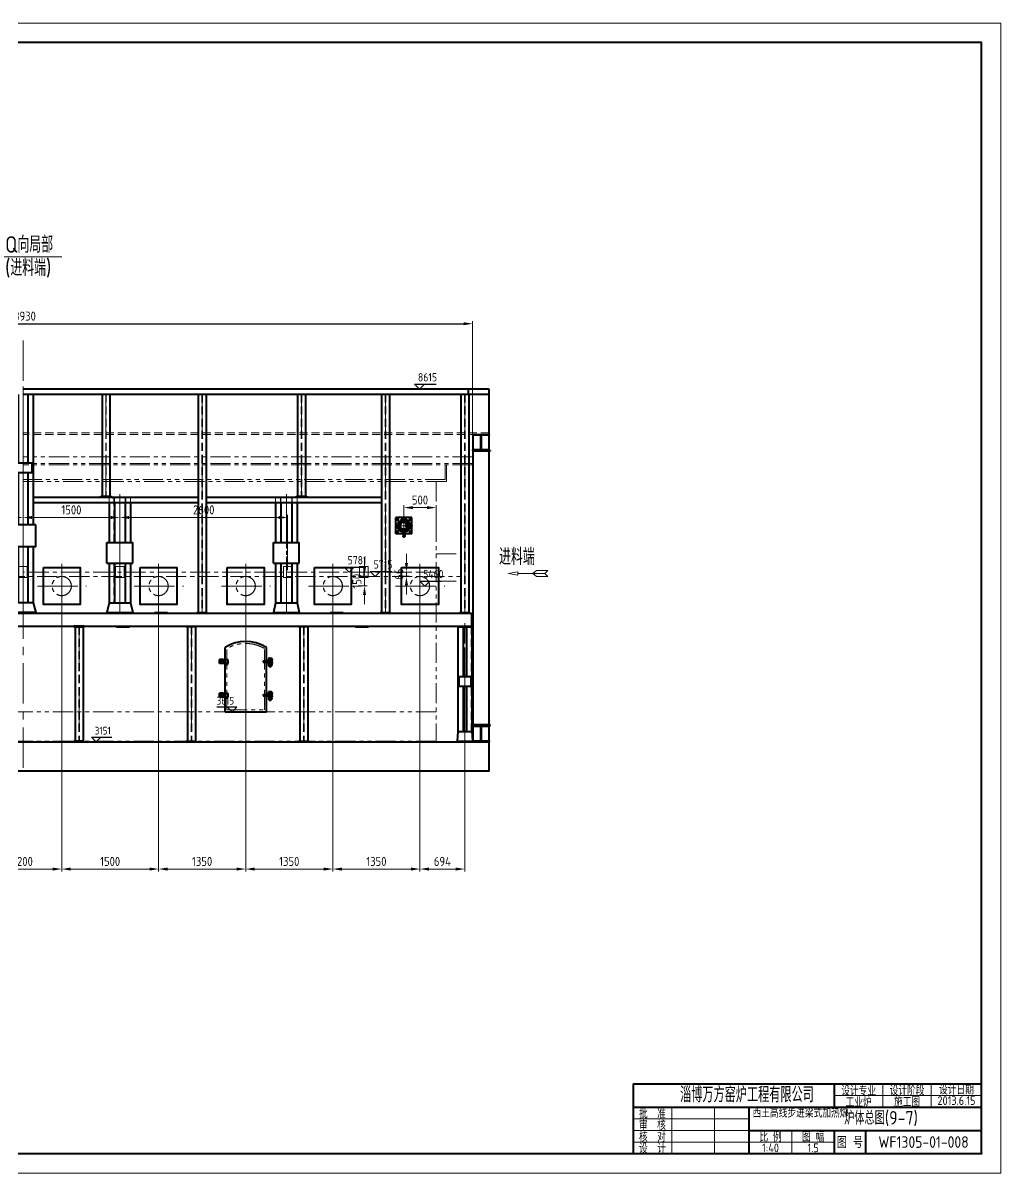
# Model space of a CAD drawing. Header units: millimetres. Extents: x 52110 to 400893, y -153728 to 31997.
# Drawn here: x 297016 to 312167, y -27226 to -9406 of the extents above; entities that cross this region are included whole.
import ezdxf
from ezdxf.enums import TextEntityAlignment as Align

# ---------------------------------------------------------------- set-up
doc = ezdxf.new("R2010")
doc.units = ezdxf.units.MM
doc.header["$LTSCALE"] = 500
for name, pattern in [('CENTER', [2, 1.25, -0.25, 0.25, -0.25]), ('DASHED2', [0.375, 0.25, -0.125]), ('PHANTOM2', [1.25, 0.625, -0.125, 0.125, -0.125, 0.125, -0.125])]:
    doc.linetypes.add(name, pattern=pattern)
for name, color, linetype, lineweight in [('2D', 4, 'PHANTOM2', 20), ('BIAOZHU', 3, 'Continuous', 25), ('SHI', 7, 'Continuous', 40), ('WEN', 3, 'Continuous', 20), ('XI', 2, 'Continuous', 20), ('XU', 6, 'DASHED2', 20), ('ZHONG', 1, 'CENTER', 20)]:
    doc.layers.add(name, color=color, linetype=linetype, lineweight=lineweight)
doc.layers.add('HAN', color=9, linetype='Continuous')
doc.layers.add('X1', color=4, linetype='Continuous')
doc.styles.add('GB', font='gbenor.shx', dxfattribs={"bigfont": 'gbcbig.shx'})
doc.dimstyles.new('ISO-25$0', dxfattribs={"dimscale": 40, "dimtxt": 3.5, "dimasz": 3.5, "dimexe": 1, "dimexo": 0.2, "dimgap": 1.2, "dimtad": 1, "dimtoh": 1, "dimdec": 1, "dimzin": 9, "dimdsep": 46, "dimtxsty": 'GB', "dimcen": 0, "dimclrd": 3, "dimclre": 3, "dimclrt": 256, "dimadec": 0, "dimazin": 2, "dimtfac": 1, "dimtdec": 1, "dimtix": 1, "dimtmove": 0, "dimatfit": 3, "dimldrblk": 'DOTSMALL', "dimfxl": 0, "dimlwd": -1, "dimlwe": 20, "dimarcsym": 0})

# ---------------------------------------------------------------- blocks, each defined once
blk = doc.blocks.new('*D493')
at = {"layer": 'BIAOZHU', "color": 3, "linetype": 'ByBlock', "lineweight": 20}
for p, q in [((290051, -16123), (290051, -14026)), ((303981, -15772), (303981, -14026))]:
    blk.add_line(p, q, dxfattribs=at)
at = {"layer": 'BIAOZHU', "color": 3, "linetype": 'ByBlock'}
blk.add_line((290191, -14066), (303841, -14066), dxfattribs=at)
at = {"layer": 'BIAOZHU', "color": 3}
for points in [[(290191, -14042), (290191, -14089), (290051, -14066)], [(303841, -14042), (303841, -14089), (303981, -14066)]]:
    blk.add_solid(points, dxfattribs=at)
at = {"layer": 'Defpoints', "color": 0}
for p in [(303981, -14066), (303981, -15780), (290051, -16131)]:
    blk.add_point(p, dxfattribs=at)
at = {"layer": 'BIAOZHU', "insert": (297016, -13948), "char_height": 140, "attachment_point": 5, "style": 'GB'}
blk.add_mtext('13930', dxfattribs=at)
blk = doc.blocks.new('_DotSmall')
at = {"color": 0, "linetype": 'ByBlock', "const_width": 0.5}
blk.add_lwpolyline([(-0.0625, 0, 1), (0.0625, 0, 1)], format="xyb", close=True, dxfattribs=at)
blk = doc.blocks.new('A$C3329729A')
at = {"layer": 'SHI'}
for p, q in [((80, 1794), (-80, 1794)), ((-80, 1794), (-80, 1782)), ((80, 1782), (80, 1794)), ((-80, 1782), (80, 1782)), ((-61, 1782), (-61, 12)), ((61, 1782), (61, 12)), ((80, 12), (-80, 12)), ((-80, 12), (-80, 0)), ((-80, 0), (80, 0)), ((80, 0), (80, 12))]:
    blk.add_line(p, q, dxfattribs=at)
at = {"layer": 'WEN'}
blk.add_line((-58, 1782), (58, 1782), dxfattribs=at)
at = {"layer": 'XU'}
for p, q in [((-4.25, 1782), (-4.25, 12)), ((4.25, 1782), (4.25, 12))]:
    blk.add_line(p, q, dxfattribs=at)
at = {"layer": 'ZHONG', "color": 1}
blk.add_line((0, 1794), (0, -8.61), dxfattribs=at)
blk = doc.blocks.new('A$C46B63BCC')
at = {"layer": 'SHI'}
for p, q in [((119, 1794), (-119, 1794)), ((-119, 1782), (-119, 1794)), ((119, 1782), (119, 1794)), ((119, 1782), (-119, 1782)), ((-109, 1782), (-109, 162)), ((-27, 1782), (-27, 1012)), ((27, 1782), (27, 1012)), ((109, 1782), (109, 162)), ((109, 1782), (119, 1782)), ((92, 1012), (-92, 1012)), ((-92, 1012), (-92, 862)), ((92, 1012), (92, 862)), ((92, 862), (-92, 862)), ((-27, 862), (-27, 162)), ((27, 862), (27, 162)), ((-109, 162), (-119, 12)), ((119, 12), (-119, 12)), ((-119, 12), (-119, 0)), ((-119, 0), (119, 0)), ((109, 162), (-109, 162)), ((109, 162), (119, 12)), ((119, 0), (119, 12))]:
    blk.add_line(p, q, dxfattribs=at)
at = {"layer": 'XU'}
for p, q in [((-101.5, 1782), (-101.5, 162)), ((101.5, 1782), (101.5, 162))]:
    blk.add_line(p, q, dxfattribs=at)
at = {"layer": 'ZHONG', "color": 1, "ltscale": 0.5}
blk.add_line((0, 1836.7), (0, -21.3), dxfattribs=at)
blk = doc.blocks.new('A$C31996C26')
at = {"layer": 'SHI'}
for p, q in [((-61, 3388), (-61, 12)), ((61, 3388), (61, 12)), ((80, 12), (-80, 12)), ((-80, 12), (-80, 0)), ((-80, 0), (80, 0)), ((80, 0), (80, 12))]:
    blk.add_line(p, q, dxfattribs=at)
at = {"layer": 'XU'}
for p, q in [((-4, 3388), (-4, 12)), ((4, 3388), (4, 12))]:
    blk.add_line(p, q, dxfattribs=at)
at = {"layer": 'ZHONG', "color": 1}
blk.add_line((0, 3388), (0, -9), dxfattribs=at)
blk = doc.blocks.new('A$C6EFA1991')
at = {"layer": 'SHI'}
for p, q in [((-156, 3388), (-156, 1369)), ((-74, 3388), (-74, 2325)), ((74, 3388), (74, 2325)), ((156, 3388), (156, 1369)), ((140, 2325), (-140, 2325)), ((-140, 2175), (-140, 2325)), ((140, 2175), (140, 2325)), ((140, 2175), (-140, 2175)), ((-74, 2175), (-74, 1369)), ((74, 2175), (74, 1369)), ((-200, 1029), (-200, 1369)), ((200, 1369), (-200, 1369)), ((200, 1029), (200, 1369)), ((200, 1029), (-200, 1029)), ((-156, 1029), (-156, 162)), ((-74, 1029), (-74, 1012)), ((-74, 1029), (-74, 162)), ((74, 1029), (74, 1012)), ((74, 1029), (74, 162)), ((156, 1029), (156, 162)), ((-156, 162), (-200, 12)), ((200, 12), (-200, 12)), ((-200, 12), (-200, 0)), ((-200, 0), (200, 0)), ((156, 162), (-156, 162)), ((156, 162), (200, 12)), ((200, 0), (200, 12))]:
    blk.add_line(p, q, dxfattribs=at)
at = {"layer": 'XU'}
for p, q in [((-81, 3460), (-81, 3460)), ((-81, 3388), (-81, 2325)), ((81, 3388), (81, 2325)), ((-81, 2175), (-81, 1369)), ((81, 2175), (81, 1369)), ((-81, 1029), (-81, 162)), ((81, 1029), (81, 162))]:
    blk.add_line(p, q, dxfattribs=at)
at = {"layer": 'ZHONG', "color": 1, "ltscale": 0.5}
blk.add_line((0, 3513), (0, -21), dxfattribs=at)
at = {"layer": 'ZHONG'}
blk.add_line((0, 0), (0, 3513), dxfattribs=at)
blk = doc.blocks.new('A$C6CDF5618')
at = {"layer": 'SHI'}
for p, q in [((109, 1788), (119, 1788)), ((-166, 1716), (-166, 1096)), ((-84, 1716), (-84, 1096)), ((84, 1716), (84, 1096)), ((166, 1716), (166, 1096)), ((-200, 776), (-200, 1096)), ((200, 1096), (-200, 1096)), ((200, 776), (200, 1096)), ((200, 776), (-200, 776)), ((-166, 776), (-166, 162)), ((-84, 776), (-84, 162)), ((84, 776), (84, 162)), ((166, 776), (166, 162)), ((-166, 162), (-200, 12)), ((200, 12), (-200, 12)), ((-200, 12), (-200, 0)), ((-200, 0), (200, 0)), ((166, 162), (-166, 162)), ((166, 162), (200, 12)), ((200, 0), (200, 12))]:
    blk.add_line(p, q, dxfattribs=at)
at = {"layer": 'XU'}
for p, q in [((-166, 1788), (-166, 1716)), ((166, 1788), (-166, 1788)), ((-91, 1788), (-91, 1096)), ((-84, 1788), (-84, 1716)), ((84, 1788), (84, 1716)), ((91, 1788), (91, 1096)), ((166, 1788), (166, 1716)), ((-91, 776), (-91, 162)), ((91, 776), (91, 162))]:
    blk.add_line(p, q, dxfattribs=at)
at = {"layer": 'ZHONG', "color": 1, "ltscale": 0.5}
blk.add_line((0, 1841), (0, -21), dxfattribs=at)
at = {"layer": 'ZHONG'}
blk.add_line((0, 0), (0, 1841), dxfattribs=at)
blk = doc.blocks.new('A$C565B64AB')
at = {"layer": 'SHI'}
for p, q in [((-61, 1590), (-61, 12)), ((61, 1590), (61, 12)), ((80, 12), (-80, 12)), ((-80, 12), (-80, 0)), ((-80, 0), (80, 0)), ((80, 0), (80, 12))]:
    blk.add_line(p, q, dxfattribs=at)
at = {"layer": 'XU'}
for p, q in [((-4, 1590), (-4, 12)), ((4, 1590), (4, 12))]:
    blk.add_line(p, q, dxfattribs=at)
at = {"layer": 'ZHONG', "color": 1}
blk.add_line((0, 1590), (0, -9), dxfattribs=at)
blk = doc.blocks.new('A$C1D4817A5')
for radius in [150, 148]:
    blk.add_circle((230, 313), radius)
at = {"layer": 'SHI'}
blk.add_lwpolyline([(-55, 598), (515, 598), (515, 28), (-55, 28)], close=True, dxfattribs=at)
at = {"layer": 'ZHONG', "color": 1}
for p, q in [((230, 656), (230, -55)), ((-147, 313), (615, 313))]:
    blk.add_line(p, q, dxfattribs=at)
blk = doc.blocks.new('*D494')
at = {"layer": 'Defpoints', "color": 0}
for p in [(301816, -18244), (303166, -18244), (301816, -22516)]:
    blk.add_point(p, dxfattribs=at)
at = {"layer": 'WEN', "color": 3, "linetype": 'ByBlock', "lineweight": 20}
for p, q in [((301816, -18252), (301816, -22556)), ((303166, -18252), (303166, -22556))]:
    blk.add_line(p, q, dxfattribs=at)
at = {"layer": 'WEN', "color": 3, "linetype": 'ByBlock'}
blk.add_line((303026, -22516), (301956, -22516), dxfattribs=at)
at = {"layer": 'WEN', "color": 3}
for points in [[(301956, -22493), (301956, -22540), (301816, -22516)], [(303026, -22493), (303026, -22540), (303166, -22516)]]:
    blk.add_solid(points, dxfattribs=at)
at = {"layer": 'WEN', "insert": (302491, -22398), "char_height": 140, "attachment_point": 5, "style": 'GB'}
blk.add_mtext('1350', dxfattribs=at)
blk = doc.blocks.new('*D495')
at = {"layer": 'Defpoints', "color": 0}
for p in [(300466, -18270), (301816, -18244), (300466, -22516)]:
    blk.add_point(p, dxfattribs=at)
at = {"layer": 'WEN', "color": 3, "linetype": 'ByBlock', "lineweight": 20}
for p, q in [((300466, -18278), (300466, -22556)), ((301816, -18252), (301816, -22556))]:
    blk.add_line(p, q, dxfattribs=at)
at = {"layer": 'WEN', "color": 3, "linetype": 'ByBlock'}
blk.add_line((301676, -22516), (300606, -22516), dxfattribs=at)
at = {"layer": 'WEN', "color": 3}
for points in [[(300606, -22493), (300606, -22540), (300466, -22516)], [(301676, -22493), (301676, -22540), (301816, -22516)]]:
    blk.add_solid(points, dxfattribs=at)
at = {"layer": 'WEN', "insert": (301141, -22398), "char_height": 140, "attachment_point": 5, "style": 'GB'}
blk.add_mtext('1350', dxfattribs=at)
blk = doc.blocks.new('*D496')
at = {"layer": 'Defpoints', "color": 0}
for p in [(299116, -18207), (300466, -18270), (299116, -22516)]:
    blk.add_point(p, dxfattribs=at)
at = {"layer": 'WEN', "color": 3, "linetype": 'ByBlock', "lineweight": 20}
for p, q in [((299116, -18215), (299116, -22556)), ((300466, -18278), (300466, -22556))]:
    blk.add_line(p, q, dxfattribs=at)
at = {"layer": 'WEN', "color": 3, "linetype": 'ByBlock'}
blk.add_line((300326, -22516), (299256, -22516), dxfattribs=at)
at = {"layer": 'WEN', "color": 3}
for points in [[(299256, -22493), (299256, -22540), (299116, -22516)], [(300326, -22493), (300326, -22540), (300466, -22516)]]:
    blk.add_solid(points, dxfattribs=at)
at = {"layer": 'WEN', "insert": (299791, -22398), "char_height": 140, "attachment_point": 5, "style": 'GB'}
blk.add_mtext('1350', dxfattribs=at)
blk = doc.blocks.new('*D497')
at = {"layer": 'Defpoints', "color": 0}
for p in [(297616, -18207), (299116, -18207), (297616, -22516)]:
    blk.add_point(p, dxfattribs=at)
at = {"layer": 'WEN', "color": 3, "linetype": 'ByBlock', "lineweight": 20}
for p, q in [((297616, -18215), (297616, -22556)), ((299116, -18215), (299116, -22556))]:
    blk.add_line(p, q, dxfattribs=at)
at = {"layer": 'WEN', "color": 3, "linetype": 'ByBlock'}
blk.add_line((298976, -22516), (297756, -22516), dxfattribs=at)
at = {"layer": 'WEN', "color": 3}
for points in [[(297756, -22493), (297756, -22540), (297616, -22516)], [(298976, -22493), (298976, -22540), (299116, -22516)]]:
    blk.add_solid(points, dxfattribs=at)
at = {"layer": 'WEN', "insert": (298366, -22398), "char_height": 140, "attachment_point": 5, "style": 'GB'}
blk.add_mtext('1500', dxfattribs=at)
blk = doc.blocks.new('*D498')
at = {"layer": 'Defpoints', "color": 0}
for p in [(296416, -18207), (297616, -18207), (296416, -22516)]:
    blk.add_point(p, dxfattribs=at)
at = {"layer": 'WEN', "color": 3, "linetype": 'ByBlock', "lineweight": 20}
for p, q in [((296416, -18215), (296416, -22556)), ((297616, -18215), (297616, -22556))]:
    blk.add_line(p, q, dxfattribs=at)
at = {"layer": 'WEN', "color": 3, "linetype": 'ByBlock'}
blk.add_line((297476, -22516), (296556, -22516), dxfattribs=at)
at = {"layer": 'WEN', "color": 3}
for points in [[(296556, -22493), (296556, -22540), (296416, -22516)], [(297476, -22493), (297476, -22540), (297616, -22516)]]:
    blk.add_solid(points, dxfattribs=at)
at = {"layer": 'WEN', "insert": (297016, -22398), "char_height": 140, "attachment_point": 5, "style": 'GB'}
blk.add_mtext('1200', dxfattribs=at)
blk = doc.blocks.new('*D503')
at = {"layer": 'Defpoints', "color": 0}
for p in [(303166, -19120), (303860, -19120), (303860, -22516)]:
    blk.add_point(p, dxfattribs=at)
at = {"layer": 'WEN', "color": 3, "linetype": 'ByBlock', "lineweight": 20}
for p, q in [((303166, -19128), (303166, -22556)), ((303860, -19128), (303860, -22556))]:
    blk.add_line(p, q, dxfattribs=at)
at = {"layer": 'WEN', "color": 3, "linetype": 'ByBlock'}
blk.add_line((303306, -22516), (303720, -22516), dxfattribs=at)
at = {"layer": 'WEN', "color": 3}
for points in [[(303306, -22493), (303306, -22540), (303166, -22516)], [(303720, -22493), (303720, -22540), (303860, -22516)]]:
    blk.add_solid(points, dxfattribs=at)
at = {"layer": 'WEN', "insert": (303513, -22398), "char_height": 140, "attachment_point": 5, "style": 'GB'}
blk.add_mtext('694', dxfattribs=at)
blk = doc.blocks.new('箭头细箭')
for p, q in [((-19.07, -1.43), (-17.58, 0.01)), ((-13.55, 1.45), (-19.05, 1.45)), ((-19.05, 1.45), (-17.58, 0.01)), ((-11.83, 0.01), (-17.58, 0.01)), ((-11.83, 0.01), (-13.57, -1.43)), ((-11.83, 0.01), (-13.55, 1.45)), ((-11.83, -0.04), (-11.83, 0.06)), ((-4.64, 0.06), (-11.83, 0.06)), ((-4.64, 0.76), (-4.64, 0.06)), ((0, 0), (-4.64, 0.76)), ((-4.64, -0.74), (0, 0)), ((-13.57, -1.43), (-19.07, -1.43)), ((-4.64, -0.04), (-11.83, -0.04)), ((-4.64, -0.04), (-4.64, -0.74))]:
    blk.add_line(p, q)
blk = doc.blocks.new('正标高')
at = {"layer": 'BIAOZHU'}
for p, q in [((-2.4, 2.4), (8, 2.4)), ((-2.4, 2.4), (0, 0)), ((2.4, 2.4), (0, 0))]:
    blk.add_line(p, q, dxfattribs=at)
at = {"layer": 'BIAOZHU', "style": 'GB', "flags": 10}
blk.add_attdef('+', (-3.12, 3.76), '', height=4, dxfattribs=at)
at = {"layer": 'BIAOZHU', "style": 'GB'}
blk.add_attdef('1000', (-0.7624, 3.76), '', height=4, dxfattribs=at)
blk = doc.blocks.new('A$C63FB37FF')
at = {"layer": '2D'}
for p, q in [((122, 143), (122, 1095)), ((702, 143), (702, 1095)), ((122, 143), (702, 143))]:
    blk.add_line(p, q, dxfattribs=at)
blk.add_arc((412, 593), 580, 60, 120, dxfattribs=at)
at = {"layer": 'HAN'}
for p, q in [((778, 816), (778, 826)), ((803, 816), (803, 826)), ((778, 296), (778, 306)), ((803, 296), (803, 306))]:
    blk.add_line(p, q, dxfattribs=at)
at = {"layer": 'SHI'}
for p, q in [((92, 113), (92, 1112)), ((732, 113), (732, 1112)), ((4, 863), (4, 923)), ((64, 923), (4, 923)), ((142, 918), (9, 918)), ((9, 918), (9, 897)), ((64, 918), (64, 923)), ((142, 868), (142, 918)), ((681, 903), (681, 883)), ((681, 903), (816, 903)), ((761, 926), (761, 906)), ((761, 926), (821, 926)), ((761, 906), (821, 906)), ((770, 945), (763, 941)), ((763, 941), (763, 926)), ((763, 926), (818, 926)), ((770, 945), (811, 945)), ((776, 906), (776, 903)), ((777, 941), (777, 926)), ((805, 941), (805, 926)), ((806, 906), (806, 903)), ((811, 945), (818, 941)), ((816, 903), (816, 883)), ((818, 941), (818, 926)), ((821, 926), (821, 906)), ((64, 863), (4, 863)), ((9, 888), (9, 868)), ((9, 868), (142, 868)), ((64, 863), (64, 868)), ((92, 848), (132, 848)), ((132, 868), (132, 848)), ((681, 883), (816, 883)), ((761, 883), (761, 863)), ((761, 883), (821, 883)), ((761, 863), (821, 863)), ((770, 855), (763, 851)), ((763, 851), (763, 830)), ((770, 826), (763, 830)), ((768, 863), (768, 855)), ((768, 863), (814, 863)), ((768, 855), (814, 855)), ((770, 855), (811, 855)), ((770, 826), (811, 826)), ((776, 818), (776, 826)), ((806, 818), (776, 818)), ((776, 818), (778, 816)), ((777, 851), (777, 830)), ((778, 816), (803, 816)), ((803, 816), (806, 818)), ((805, 851), (805, 830)), ((806, 818), (806, 826)), ((811, 855), (818, 851)), ((811, 826), (818, 830)), ((814, 863), (814, 855)), ((818, 851), (818, 830)), ((821, 883), (821, 863)), ((64, 403), (4, 403)), ((4, 343), (4, 403)), ((142, 398), (9, 398)), ((9, 398), (9, 377)), ((9, 368), (9, 348)), ((64, 398), (64, 403)), ((142, 348), (142, 398)), ((681, 383), (681, 363)), ((681, 383), (816, 383)), ((681, 363), (816, 363)), ((761, 406), (761, 386)), ((761, 406), (821, 406)), ((761, 386), (821, 386)), ((761, 363), (761, 343)), ((761, 363), (821, 363)), ((770, 425), (763, 421)), ((763, 421), (763, 406)), ((763, 406), (818, 406)), ((770, 425), (811, 425)), ((776, 386), (776, 383)), ((777, 421), (777, 406)), ((805, 421), (805, 406)), ((806, 386), (806, 383)), ((811, 425), (818, 421)), ((816, 383), (816, 363)), ((818, 421), (818, 406)), ((821, 406), (821, 386)), ((821, 363), (821, 343)), ((64, 343), (4, 343)), ((9, 348), (142, 348)), ((64, 343), (64, 348)), ((92, 328), (132, 328)), ((132, 348), (132, 328)), ((761, 343), (821, 343)), ((770, 335), (763, 331)), ((763, 331), (763, 310)), ((770, 306), (763, 310)), ((768, 343), (768, 335)), ((768, 343), (814, 343)), ((768, 335), (814, 335)), ((770, 335), (811, 335)), ((770, 306), (811, 306)), ((776, 298), (776, 306)), ((806, 298), (776, 298)), ((776, 298), (778, 296)), ((777, 331), (777, 310)), ((778, 296), (803, 296)), ((803, 296), (806, 298)), ((805, 331), (805, 310)), ((806, 298), (806, 306)), ((811, 335), (818, 331)), ((811, 306), (818, 310)), ((814, 343), (814, 335)), ((818, 331), (818, 310)), ((92, 113), (732, 113))]:
    blk.add_line(p, q, dxfattribs=at)
for points in [[(48, 869), (61, 893), (48, 917), (20, 917), (6, 893), (20, 869)], [(48, 349), (61, 373), (48, 397), (20, 397), (6, 373), (20, 349)]]:
    blk.add_lwpolyline(points, close=True, dxfattribs=at)
for centre in [(34, 893), (34, 373)]:
    blk.add_circle(centre, 24, dxfattribs=at)
for centre, radius, start, end in [((412, 593), 610, 58.3593, 121.6407), ((767, 932), 12.6, 41.5501, 78.4499), ((791, 919), 26, 57.7958, 122.2042), ((814, 932), 12.6, 101.5501, 138.4499), ((767, 842), 12.6, 41.5501, 78.4499), ((767, 839), 12.6, 281.5501, 318.4499), ((791, 829), 26, 57.7958, 122.2042), ((791, 852), 26, 237.7958, 302.2042), ((814, 842), 12.6, 101.5501, 138.4499), ((814, 839), 12.6, 221.5501, 258.4499), ((767, 412), 12.6, 41.5501, 78.4499), ((791, 399), 26, 57.7958, 122.2042), ((814, 412), 12.6, 101.5501, 138.4499), ((767, 322), 12.6, 41.5501, 78.4499), ((767, 319), 12.6, 281.5501, 318.4499), ((791, 309), 26, 57.7958, 122.2042), ((791, 332), 26, 237.7958, 302.2042), ((814, 322), 12.6, 101.5501, 138.4499), ((814, 319), 12.6, 221.5501, 258.4499)]:
    blk.add_arc(centre, radius, start, end, dxfattribs=at)
at = {"layer": 'XU'}
for p, q in [((9, 897), (9, 888)), ((64, 918), (64, 868)), ((92, 918), (92, 868)), ((732, 903), (732, 883)), ((774, 906), (774, 926)), ((774, 903), (774, 883)), ((776, 926), (776, 906)), ((776, 903), (776, 863)), ((806, 926), (806, 906)), ((806, 903), (806, 863)), ((807, 906), (807, 926)), ((807, 903), (807, 883)), ((774, 883), (774, 863)), ((807, 883), (807, 863)), ((9, 377), (9, 368)), ((64, 398), (64, 348)), ((92, 398), (92, 348)), ((732, 383), (732, 363)), ((774, 386), (774, 406)), ((774, 383), (774, 363)), ((774, 363), (774, 343)), ((776, 406), (776, 386)), ((776, 383), (776, 343)), ((806, 406), (806, 386)), ((806, 383), (806, 343)), ((807, 386), (807, 406)), ((807, 383), (807, 363)), ((807, 363), (807, 343))]:
    blk.add_line(p, q, dxfattribs=at)
for centre in [(34, 893), (34, 373)]:
    blk.add_circle(centre, 16.5, dxfattribs=at)
at = {"layer": 'ZHONG', "ltscale": 2}
blk.add_line((412, 0), (412, 1215), dxfattribs=at)
at = {"layer": 'ZHONG'}
for p, q in [((67, 893), (0, 893)), ((62, 893), (6, 893)), ((34, 859), (34, 926)), ((34, 865), (34, 913)), ((791, 951), (791, 860)), ((791, 946), (791, 810)), ((67, 373), (0, 373)), ((62, 373), (6, 373)), ((34, 339), (34, 406)), ((34, 345), (34, 393)), ((791, 431), (791, 340)), ((791, 426), (791, 290))]:
    blk.add_line(p, q, dxfattribs=at)
blk = doc.blocks.new('*D555')
at = {"layer": 'Defpoints', "color": 0}
for p in [(297016, -17068), (297016, -17270), (298516, -17180)]:
    blk.add_point(p, dxfattribs=at)
at = {"layer": 'WEN', "color": 3, "linetype": 'ByBlock', "lineweight": 20}
for p, q in [((297016, -17262), (297016, -17028)), ((298516, -17172), (298516, -17028))]:
    blk.add_line(p, q, dxfattribs=at)
at = {"layer": 'WEN', "color": 3, "linetype": 'ByBlock'}
blk.add_line((298376, -17068), (297156, -17068), dxfattribs=at)
at = {"layer": 'WEN', "color": 3}
for points in [[(297156, -17045), (297156, -17092), (297016, -17068)], [(298376, -17045), (298376, -17092), (298516, -17068)]]:
    blk.add_solid(points, dxfattribs=at)
at = {"layer": 'WEN', "insert": (297766, -16950), "char_height": 140, "attachment_point": 5, "style": 'GB'}
blk.add_mtext('1500', dxfattribs=at)
blk = doc.blocks.new('*D560')
at = {"layer": 'Defpoints', "color": 0}
for p in [(295516, -17068), (295516, -17068), (297016, -17068)]:
    blk.add_point(p, dxfattribs=at)
at = {"layer": 'WEN', "color": 3, "linetype": 'ByBlock', "lineweight": 20}
for p, q in [((295516, -17060), (295516, -17028)), ((297016, -17060), (297016, -17028))]:
    blk.add_line(p, q, dxfattribs=at)
at = {"layer": 'WEN', "color": 3, "linetype": 'ByBlock'}
blk.add_line((296876, -17068), (295656, -17068), dxfattribs=at)
at = {"layer": 'WEN', "color": 3}
for points in [[(295656, -17045), (295656, -17092), (295516, -17068)], [(296876, -17045), (296876, -17092), (297016, -17068)]]:
    blk.add_solid(points, dxfattribs=at)
at = {"layer": 'WEN', "insert": (296266, -16950), "char_height": 140, "attachment_point": 5, "style": 'GB'}
blk.add_mtext('1500', dxfattribs=at)
blk = doc.blocks.new('A$C033162CD')
at = {"layer": 'HAN'}
blk.add_circle((142, 271), 6.9, dxfattribs=at)
at = {"layer": 'SHI'}
for p, q in [((17, 56), (17, 306)), ((17, 306), (267, 306)), ((57, 211), (89, 211)), ((57, 181), (57, 211)), ((57, 181), (57, 151)), ((61, 181), (61, 211)), ((61, 181), (61, 151)), ((111, 287), (75, 215)), ((109, 283), (79, 259)), ((89, 181), (89, 211)), ((89, 181), (89, 151)), ((173, 287), (209, 215)), ((175, 283), (205, 259)), ((267, 56), (267, 306)), ((17, 56), (129, 56)), ((57, 151), (89, 151)), ((129, 87), (129, 12)), ((129, 44), (129, 47)), ((131, 87), (131, 90)), ((131, 9), (131, 11)), ((136, 92), (136, 94)), ((136, 8), (136, 9)), ((148, 92), (148, 94)), ((148, 8), (148, 9)), ((153, 87), (153, 90)), ((153, 9), (153, 11)), ((154, 87), (154, 12)), ((154, 56), (267, 56)), ((154, 44), (154, 47))]:
    blk.add_line(p, q, dxfattribs=at)
for points in [[(35, 293), (28, 281), (35, 269), (49, 269), (56, 281), (49, 293)], [(135, 283), (128, 271), (135, 259), (149, 259), (156, 271), (149, 283)], [(235, 293), (228, 281), (235, 269), (249, 269), (256, 281), (249, 293)], [(35, 69), (28, 81), (35, 93), (49, 93), (56, 81), (49, 69)], [(235, 69), (228, 81), (235, 93), (249, 93), (256, 81), (249, 69)]]:
    blk.add_lwpolyline(points, close=True, dxfattribs=at)
at = {"layer": 'SHI', "const_width": 0.5}
for points in [[(83, 215), (88, 213)], [(141, 249), (143, 244)], [(200, 216), (196, 212)], [(84, 147), (87, 151)], [(143, 114), (141, 119)], [(201, 148), (196, 150)]]:
    blk.add_lwpolyline(points, dxfattribs=at)
at = {"layer": 'SHI'}
for centre, radius in [((42, 281), 14.5), ((42, 281), 12), ((42, 281), 9), ((86, 214), 2.5), ((142, 271), 14.5), ((142, 271), 12), ((142, 246), 2.5), ((198, 214), 2.5), ((242, 281), 14.5), ((242, 281), 12), ((242, 281), 9), ((42, 81), 14.5), ((42, 81), 12), ((42, 81), 9), ((42, 81), 9), ((86, 149), 2.5), ((142, 116), 2.5), ((198, 149), 2.5), ((242, 81), 14.5), ((242, 81), 12), ((242, 81), 9), ((242, 81), 9)]:
    blk.add_circle(centre, radius, dxfattribs=at)
for centre, radius, start, end in [((142, 181), 100, 128.9424, 262.8192), ((142, 181), 75, 153.6122, 156.4218), ((142, 181), 75, 203.5782, 26.3878), ((142, 181), 72, 204.6243, 155.3757), ((142, 181), 55, 195.4987, 164.5013), ((142, 271), 35, 26.3878, 153.6122), ((142, 271), 8, 270, 180), ((142, 181), 100, 277.1808, 51.0576), ((142, 46), 42.7, 72.9708, 107.0292), ((142, 62), 30.7, 69.0175, 110.9825), ((142, 89), 8.36, 44.1306, 135.8694)]:
    blk.add_arc(centre, radius, start, end, dxfattribs=at)
at = {"layer": 'SHI', "extrusion": (0, 0, -1)}
for centre, major_axis in [((142, 12), (12.5, 0)), ((142, 9), (11.1, 0)), ((142, 8), (6, 0))]:
    blk.add_ellipse(centre, major_axis=major_axis, ratio=0.310331, start_param=3.141593, end_param=6.283185, dxfattribs=at)
at = {"layer": 'SHI'}
for centre, major_axis, start_param, end_param in [((142, 12), (12.5, 0), 3.141593, 3.615167), ((142, 11), (-11.1, 0), 3.141593, 6.283185), ((142, 9), (11.1, 0), 3.141593, 6.283185), ((142, 9), (-6, 0), 3.141593, 6.283185), ((142, 8), (6, 0), 3.141593, 6.283185), ((142, 12), (12.5, 0), -0.468921, 0)]:
    blk.add_ellipse(centre, major_axis=major_axis, ratio=0.310331, start_param=start_param, end_param=end_param, dxfattribs=at)
at = {"layer": 'X1'}
blk.add_circle((77, 181), 40.8, dxfattribs=at)
at = {"layer": 'XU'}
for p, q in [((123, 295), (109, 283)), ((161, 295), (175, 283)), ((129, 56), (154, 56))]:
    blk.add_line(p, q, dxfattribs=at)
for centre, radius, start, end in [((142, 181), 75, 156.4218, 203.5782), ((142, 181), 72, 155.3757, 204.6243), ((142, 181), 55, 164.5013, 195.4987), ((142, 271), 30, 51.0576, 128.9424)]:
    blk.add_arc(centre, radius, start, end, dxfattribs=at)
at = {"layer": 'ZHONG'}
for p, q in [((0, 181), (278, 181)), ((57, 281), (26, 281)), ((42, 266), (42, 297)), ((121, 271), (157, 271)), ((121, 271), (158, 271)), ((129, 271), (156, 271)), ((142, 96), (142, 313)), ((142, 0), (142, 308)), ((227, 281), (258, 281)), ((242, 266), (242, 297)), ((57, 81), (26, 81)), ((57, 81), (26, 81)), ((42, 97), (42, 66)), ((42, 97), (42, 65)), ((151, 94), (134, 94)), ((226, 81), (257, 81)), ((227, 81), (258, 81)), ((242, 97), (242, 65)), ((242, 97), (242, 66))]:
    blk.add_line(p, q, dxfattribs=at)
blk.add_circle((142, 181), 65, dxfattribs=at)
blk = doc.blocks.new('*D661')
at = {"layer": 'Defpoints', "color": 0}
for p in [(303416, -16916), (302916, -17172), (303416, -17172)]:
    blk.add_point(p, dxfattribs=at)
at = {"layer": 'WEN', "color": 3, "linetype": 'ByBlock', "lineweight": 20}
for p, q in [((302916, -17164), (302916, -16876)), ((303416, -17164), (303416, -16876))]:
    blk.add_line(p, q, dxfattribs=at)
at = {"layer": 'WEN', "color": 3, "linetype": 'ByBlock'}
blk.add_line((303056, -16916), (303276, -16916), dxfattribs=at)
at = {"layer": 'WEN', "color": 3}
for points in [[(303056, -16892), (303056, -16939), (302916, -16916)], [(303276, -16892), (303276, -16939), (303416, -16916)]]:
    blk.add_solid(points, dxfattribs=at)
at = {"layer": 'WEN', "insert": (303166, -16798), "char_height": 140, "attachment_point": 5, "style": 'GB'}
blk.add_mtext('500', dxfattribs=at)
blk = doc.blocks.new('*D1035')
at = {"layer": 'Defpoints', "color": 0}
for p in [(301116, -17068), (298516, -17895), (301116, -17895)]:
    blk.add_point(p, dxfattribs=at)
at = {"layer": 'WEN', "color": 3, "linetype": 'ByBlock', "lineweight": 20}
for p, q in [((298516, -17887), (298516, -17028)), ((301116, -17887), (301116, -17028))]:
    blk.add_line(p, q, dxfattribs=at)
at = {"layer": 'WEN', "color": 3, "linetype": 'ByBlock'}
blk.add_line((298656, -17068), (300976, -17068), dxfattribs=at)
at = {"layer": 'WEN', "color": 3}
for points in [[(298656, -17045), (298656, -17092), (298516, -17068)], [(300976, -17045), (300976, -17092), (301116, -17068)]]:
    blk.add_solid(points, dxfattribs=at)
at = {"layer": 'WEN', "insert": (299816, -16950), "char_height": 140, "attachment_point": 5, "style": 'GB'}
blk.add_mtext('2600', dxfattribs=at)
blk = doc.blocks.new('*D1036')
at = {"layer": 'Defpoints', "color": 0}
for p in [(302201, -17980), (302307, -17980), (302201, -18130)]:
    blk.add_point(p, dxfattribs=at)
at = {"layer": 'WEN', "color": 3, "linetype": 'ByBlock'}
for p, q in [((302307, -17840), (302307, -17700)), ((302307, -18130), (302307, -17980)), ((302307, -18270), (302307, -18410))]:
    blk.add_line(p, q, dxfattribs=at)
at = {"layer": 'WEN', "color": 3, "linetype": 'ByBlock', "lineweight": 20}
for p, q in [((302209, -17980), (302347, -17980)), ((302209, -18130), (302347, -18130))]:
    blk.add_line(p, q, dxfattribs=at)
at = {"layer": 'WEN', "color": 3}
for points in [[(302283, -17840), (302330, -17840), (302307, -17980)], [(302283, -18270), (302330, -18270), (302307, -18130)]]:
    blk.add_solid(points, dxfattribs=at)
at = {"layer": 'WEN', "insert": (302189, -18055), "char_height": 140, "attachment_point": 5, "rotation": 90, "style": 'GB'}
blk.add_mtext('150', dxfattribs=at)
blk = doc.blocks.new('*D1037')
at = {"layer": 'Defpoints', "color": 0}
for p in [(302819, -17914), (302819, -17980), (302956, -17914)]:
    blk.add_point(p, dxfattribs=at)
at = {"layer": 'WEN', "color": 3, "linetype": 'ByBlock'}
for p, q in [((302956, -17774), (302956, -17634)), ((302956, -17980), (302956, -17914)), ((302956, -18120), (302956, -18260))]:
    blk.add_line(p, q, dxfattribs=at)
at = {"layer": 'WEN', "color": 3, "linetype": 'ByBlock', "lineweight": 20}
for p, q in [((302827, -17914), (302996, -17914)), ((302827, -17980), (302996, -17980))]:
    blk.add_line(p, q, dxfattribs=at)
at = {"layer": 'WEN', "color": 3}
for points in [[(302933, -17774), (302980, -17774), (302956, -17914)], [(302933, -18120), (302980, -18120), (302956, -17980)]]:
    blk.add_solid(points, dxfattribs=at)
at = {"layer": 'WEN', "insert": (302838, -17947), "char_height": 140, "attachment_point": 5, "rotation": 90, "style": 'GB'}
blk.add_mtext('66', dxfattribs=at)

msp = doc.modelspace()

# ---------------------------------------------------------------- linework, layer by layer
at = {"layer": '2D'}
for p, q in [((303980.77845, -16130.44466), (297015.77845, -16130.44466)), ((303980.77845, -16230.44466), (297015.77845, -16230.44466)), ((303980.77845, -16250.44466), (297015.77845, -16250.44466)), ((303557.77845, -16480.44466), (303557.77845, -16250.44466)), ((303577.77845, -16510.44466), (303577.77845, -16250.44466)), ((303557.77845, -16480.44466), (297015.77845, -16480.44466)), ((303577.77845, -16510.44466), (297015.77845, -16510.44466)), ((303415.77845, -16510.44466), (303415.77845, -20544.45164)), ((303415.77845, -17630.43801), (303798.77845, -17630.43801)), ((303415.77845, -18055.43801), (303798.77845, -18055.43801)), ((303415.77845, -20080.44466), (290615.77845, -20080.44466)), ((303415.77845, -20536.44466), (290615.77845, -20536.44466))]:
    msp.add_line(p, q, dxfattribs=at)
at = {"layer": 'SHI'}
for p, q in [((304235.77845, -15080.44466), (297015.77845, -15080.44466)), ((303915.77845, -15162.44466), (303915.77845, -15080.44466)), ((304235.77845, -16030.44466), (304235.77845, -15080.44466)), ((303915.77845, -15162.44466), (297015.77845, -15162.44466)), ((304235.77845, -15162.44466), (303920.77845, -15162.44466)), ((303985.77845, -15780.44466), (303985.77845, -20544.45164)), ((303985.77845, -16030.44466), (304255.77845, -16030.44466)), ((304255.77845, -16030.44466), (304255.77845, -16042.44466)), ((304255.77845, -16042.44466), (303985.77845, -16042.44466)), ((304235.77845, -20282.44466), (304235.77845, -16042.44466)), ((297171.80166, -16752.45164), (299729.77845, -16752.45164)), ((297171.80166, -16834.45164), (299729.77845, -16834.45164)), ((299851.77845, -16752.45164), (302569.77845, -16752.45164)), ((299851.77845, -16834.45164), (302569.77845, -16834.45164)), ((290065.77845, -18550.45164), (303965.77845, -18550.45164)), ((299053.77845, -18550.45164), (299053.77845, -18540.45164)), ((299053.77845, -18540.45164), (299253.77845, -18540.45164)), ((299253.77845, -18540.45164), (299253.77845, -18550.45164)), ((301773.77845, -18550.45164), (301773.77845, -18540.45164)), ((301773.77845, -18540.45164), (301973.77845, -18540.45164)), ((301973.77845, -18540.45164), (301973.77845, -18550.45164)), ((303965.77845, -18550.45164), (303965.77845, -18750.45164)), ((290052.77845, -18750.45164), (303978.77845, -18750.45164)), ((298465.77845, -18750.45164), (298465.77845, -18760.45164)), ((298465.77845, -18760.45164), (298665.77845, -18760.45164)), ((298665.77845, -18760.45164), (298665.77845, -18750.45164)), ((302165.77845, -18750.45164), (302165.77845, -18760.45164)), ((302165.77845, -18760.45164), (302365.77845, -18760.45164)), ((302365.77845, -18760.45164), (302365.77845, -18750.45164)), ((304255.77845, -20282.44466), (303985.77845, -20282.44466)), ((303985.77845, -20294.44466), (304255.77845, -20294.44466)), ((304235.77845, -20994.45164), (304235.77845, -20294.44466)), ((304255.77845, -20294.44466), (304255.77845, -20282.44466)), ((290045.77845, -20544.45164), (304235.77845, -20544.45164)), ((297232.77845, -20546.45164), (297232.77845, -20536.44466)), ((303985.77845, -20544.45164), (303985.77845, -20534.45164)), ((289795.77845, -20994.45164), (304241.07415, -20994.45164)), ((306467.12438, -25846.01611), (306467.12438, -26926.01611)), ((306467.12438, -25846.01611), (311867.12438, -25846.01611)), ((309587.12438, -26206.01611), (309587.12438, -25846.01611)), ((306467.12438, -26206.01611), (311867.12438, -26206.01611)), ((308267.12438, -26926.01611), (308267.12438, -26206.01611)), ((308267.12438, -26566.01611), (311867.12438, -26566.01611)), ((309587.12438, -26926.01611), (309587.12438, -26566.01611)), ((310067.12438, -26566.01611), (310067.12438, -26926.01611))]:
    msp.add_line(p, q, dxfattribs=at)
msp.add_lwpolyline([(283247.12437, -26926.01611), (311867.12438, -26926.01611), (311867.12438, -9706.01611), (283247.12437, -9706.01611)], close=True, dxfattribs=at)
for points in [[(304110.77845, -16030.44466), (303985.77845, -16030.44466), (303985.77845, -16016.44466), (304090.27845, -16016.44466, 0.4142135624), (304106.27845, -16000.44466), (304106.27845, -15810.44466, 0.4142135624), (304090.27845, -15794.44466), (303985.77845, -15794.44466), (303985.77845, -15780.44466), (304110.77845, -15780.44466), (304235.77845, -15780.44466), (304235.77845, -15794.44466), (304131.27845, -15794.44466, 0.4142135624), (304115.27845, -15810.44466), (304115.27845, -16000.44466, 0.4142135624), (304131.27845, -16016.44466), (304235.77845, -16016.44466), (304235.77845, -16030.44466)], [(304110.77845, -20544.44466), (303985.77845, -20544.44466), (303985.77845, -20530.44466), (304090.27845, -20530.44466, 0.4142135624), (304106.27845, -20514.44466), (304106.27845, -20324.44466, 0.4142135624), (304090.27845, -20308.44466), (303985.77845, -20308.44466), (303985.77845, -20294.44466), (304110.77845, -20294.44466), (304235.77845, -20294.44466), (304235.77845, -20308.44466), (304131.27845, -20308.44466, 0.4142135624), (304115.27845, -20324.44466), (304115.27845, -20514.44466, 0.4142135624), (304131.27845, -20530.44466), (304235.77845, -20530.44466), (304235.77845, -20544.44466)]]:
    msp.add_lwpolyline(points, format="xyb", close=True, dxfattribs=at)
msp.add_point((311867.12438, -26926.01611), dxfattribs=at)
at = {"layer": 'WEN'}
msp.add_line((296707.12342, -13031.54317), (297616.65215, -13031.54317), dxfattribs=at)
for points in [[(297080.77845, -17999.44466), (297080.77845, -17829.44466), (296950.77845, -17829.44466), (296950.77845, -17999.44466)], [(298450.77845, -17999.43801), (298450.77845, -17829.43801), (298580.77845, -17829.43801), (298580.77845, -17999.43801)], [(301050.77845, -17999.43801), (301050.77845, -17829.43801), (301180.77845, -17829.43801), (301180.77845, -17999.43801)], [(302230.77845, -17999.43801), (302230.77845, -17829.43801), (302360.77845, -17829.43801), (302360.77845, -17999.43801)]]:
    msp.add_lwpolyline(points, close=True, dxfattribs=at)
at = {"layer": 'XI'}
for p, q in [((310337.12438, -26206.01611), (310337.12438, -25846.01611)), ((311087.12438, -26206.01611), (311087.12438, -25846.01611)), ((309587.12438, -26026.01611), (311867.12438, -26026.01611)), ((307067.12438, -26926.01611), (307067.12438, -26206.01611)), ((307727.12438, -26926.01611), (307727.12438, -26206.01611)), ((306467.12438, -26386.01611), (308267.12438, -26386.01611)), ((306467.12438, -26566.01611), (308267.12438, -26566.01611)), ((308927.12438, -26926.01611), (308927.12438, -26566.01611)), ((306467.12438, -26746.01611), (309587.12438, -26746.01611))]:
    msp.add_line(p, q, dxfattribs=at)
msp.add_lwpolyline([(282497.12437, -27226.01611), (312167.12438, -27226.01611), (312167.12438, -9406.01611), (282497.12437, -9406.01611)], close=True, dxfattribs=at)
at = {"layer": 'XU'}
for p, q in [((304235.77845, -15756.44466), (297015.77845, -15756.44466)), ((304235.77845, -15780.44466), (297015.77845, -15780.44466)), ((299729.77845, -16759.95164), (297171.77845, -16759.95164)), ((297171.80166, -16759.95164), (299729.77845, -16759.95164)), ((299851.77845, -16759.95164), (302569.77845, -16759.95164)), ((302569.77845, -16759.95164), (299851.77845, -16759.95164))]:
    msp.add_line(p, q, dxfattribs=at)
at = {"layer": 'ZHONG', "linetype": 'CENTER'}
msp.add_line((297015.77845, -14324.70509), (297015.77845, -20994.45164), dxfattribs=at)
at = {"layer": 'ZHONG', "color": 1, "ltscale": 0.5}
for p, q in [((290232.77845, -17980.43801), (303798.77845, -17980.43801)), ((303415.77845, -17914.44466), (297015.77845, -17914.44466)), ((302295.77845, -17829.43801), (302295.77845, -17999.43801))]:
    msp.add_line(p, q, dxfattribs=at)

# ---------------------------------------------------------------- block references
at = {"layer": '2D'}
for p in [(297385.77743, -18443.5184), (298885.77743, -18443.5184), (300235.77743, -18443.5184), (301585.77743, -18443.5184), (302935.77743, -18443.5184)]:
    msp.add_blockref('A$C1D4817A5', p, dxfattribs=at)
at = {"layer": 'SHI'}
for name, p in [('A$C6EFA1991', (297015.77845, -18550.45164)), ('A$C3329729A', (297885.77845, -20544.45164))]:
    msp.add_blockref(name, p, dxfattribs=at)
at = {"layer": 'SHI', "xscale": -1}
for name, p in [('A$C565B64AB', (298300.77845, -16752.45164)), ('A$C565B64AB', (301330.77845, -16752.45164)), ('A$C46B63BCC', (303859.77845, -20544.45164)), ('A$C3329729A', (299625.77845, -20544.45164)), ('A$C3329729A', (301365.77845, -20544.45164))]:
    msp.add_blockref(name, p, dxfattribs=at)
for name, p, rotation in [('A$C31996C26', (299790.77845, -18550.45164), 359.9999999999976), ('A$C31996C26', (302630.77845, -18550.45164), 359.9999999999976), ('A$C31996C26', (303859.77845, -18550.45164), 359.9999999999976), ('A$C6CDF5618', (298515.77845, -18550.45164), 359.9999999999991), ('A$C6CDF5618', (301095.77845, -18550.45164), 359.9999999999991)]:
    msp.add_blockref(name, p, dxfattribs=dict(at, rotation=rotation))
at = {"layer": 'SHI'}
ref = msp.add_blockref('正标高', (300256.33473, -20080.44466), dxfattribs=dict(at, xscale=-30, yscale=30, zscale=30))
ref.add_attrib('1000', '3615', (300015.06459, -19967.64466), dxfattribs={"layer": 'BIAOZHU', "height": 120, "style": 'GB'})
ref = msp.add_blockref('正标高', (298150.05112, -20544.45164), dxfattribs=dict(at, xscale=30, yscale=30, zscale=30))
ref.add_attrib('1000', '3151', (298127.17912, -20431.65164), dxfattribs={"layer": 'BIAOZHU', "height": 120, "style": 'GB'})
at = {"layer": 'WEN'}
ref = msp.add_blockref('正标高', (303158.93482, -15080.26689), dxfattribs=dict(at, xscale=32, yscale=32, zscale=32))
ref.add_attrib('1000', '8615', (303134.53802, -14959.94689), dxfattribs={"layer": 'BIAOZHU', "height": 128, "style": 'GB'})
at = {"layer": 'WEN', "xscale": -1}
msp.add_blockref('A$C033162CD', (303057.6344, -17376.81824), dxfattribs=at)
at = {"layer": 'WEN'}
ref = msp.add_blockref('正标高', (302069.08501, -17914.44466), dxfattribs=dict(at, xscale=32, yscale=32, zscale=32))
ref.add_attrib('1000', '5781', (302044.68821, -17794.12466), dxfattribs={"layer": 'BIAOZHU', "height": 128, "style": 'GB'})
ref = msp.add_blockref('正标高', (302473.33089, -17980.44466), dxfattribs=dict(at, xscale=32, yscale=32, zscale=32))
ref.add_attrib('1000', '5715', (302448.93409, -17860.12466), dxfattribs={"layer": 'BIAOZHU', "height": 128, "style": 'GB'})
ref = msp.add_blockref('正标高', (303239.99749, -18130.45794), dxfattribs=dict(at, xscale=32, yscale=32, zscale=32))
ref.add_attrib('1000', '5460', (303215.60069, -18010.13794), dxfattribs={"layer": 'BIAOZHU', "height": 128, "style": 'GB'})
at = {"layer": 'WEN', "xscale": -32, "yscale": 32, "zscale": 32}
msp.add_blockref('箭头细箭', (304535.88915, -17937.23555), dxfattribs=at)
at = {"layer": 'WEN'}
msp.add_blockref('A$C63FB37FF', (300053.56584, -20193.06784), dxfattribs=at)

# ---------------------------------------------------------------- texts
at = {"layer": 'SHI', "style": 'GB'}
for s, height, p in [('Q向局部', 256, (296738.59723, -12965.50578)), ('(进料端)', 256, (296738.59723, -13325.50941)), ('进料端', 256, (304391.09994, -17804.54287)), ('淄博万方窑炉工程有限公司', 240, (307194.62438, -26131.01611)), ('炉体总图(9-7)', 210, (309737.12438, -26476.01611))]:
    msp.add_text(s, height=height, dxfattribs=at).set_placement(p)
at = {"layer": 'WEN', "style": 'GB'}
for s, height, p in [('设计专业', 135, (309962.12438, -25941.91162)), ('设计阶段', 135, (310712.12438, -25936.01611)), ('设计日期', 135, (311477.12438, -25923.8196)), ('工业炉', 135, (309962.12438, -26121.91162)), ('施工图', 135, (310712.12438, -26116.01611)), ('2013.6.15', 135, (311477.12438, -26103.8196)), ('批  准', 135, (306767.12438, -26296.01611)), ('审  核', 135, (306767.12438, -26476.01611)), ('核  对', 135, (306767.12438, -26656.01611)), ('比 例', 135, (308597.12436, -26656.01611)), ('图 幅', 135, (309257.12438, -26656.01611)), ('图 号', 180, (309827.12451, -26746.01611)), ('WF1305-01-008', 180, (310967.12437, -26746.01611)), ('设  计', 135, (306767.12438, -26836.01611)), ('1:40', 135, (308597.12436, -26836.01611)), ('1.5', 135, (309257.12438, -26836.01611))]:
    msp.add_text(s, height=height, dxfattribs=at).set_placement(p, align=Align.MIDDLE)
msp.add_text('西王高线步进梁式加热炉', height=135, dxfattribs=at).set_placement((308317.8198, -26366.74744))

# ---------------------------------------------------------------- dimensions: what is measured, and where the dimension line sits
at = {"layer": 'BIAOZHU'}
dim = msp.add_linear_dim(base=(303980.77845, -14065.62071), p1=(290050.77845, -16131.45164), p2=(303980.77845, -15780.44466), dimstyle='ISO-25$0', override={"dimatfit": 0, "dimfxl": 1.8}, dxfattribs=at)
dim.commit()
dim.dimension.update_dxf_attribs({"geometry": '*D493', "text_midpoint": (297015.77845, -13947.62071)})
at = {"layer": 'WEN'}
for base, p1, p2, override, picture, middle in [((303415.77845, -16915.55404), (302915.7772, -17172.3609), (303415.77845, -17172.3609), {"dimatfit": 0, "dimfxl": 1.25}, '*D661', (303165.77782, -16797.55404)), ((295515.77845, -17068.45047), (297015.77845, -17068.45047), (295515.77845, -17068.45047), {"dimatfit": 0, "dimfxl": 1.25}, '*D560', (296265.77845, -16950.45047)), ((297015.77845, -17068.45047), (298515.77845, -17179.54105), (297015.77845, -17270.27401), {"dimatfit": 0, "dimfxl": 1.25}, '*D555', (297765.77845, -16950.45047)), ((301115.77845, -17068.45047), (298515.77845, -17895.43801), (301115.77845, -17895.43801), {"dimatfit": 0, "dimfxl": 1.25}, '*D1035', (299815.77845, -16950.45047)), ((296415.77845, -22516.23697), (297615.77845, -18207.06763), (296415.77845, -18207.06763), {"dimtmove": 1, "dimatfit": 0, "dimfxl": 1.8}, '*D498', (297015.77845, -22398.23697)), ((297615.77845, -22516.23697), (299115.77845, -18207.06763), (297615.77845, -18207.06763), {"dimtmove": 1, "dimatfit": 0, "dimfxl": 1.8}, '*D497', (298365.77845, -22398.23697)), ((299115.77845, -22516.23697), (300465.77845, -18269.94523), (299115.77845, -18207.06763), {"dimtmove": 1, "dimatfit": 0, "dimfxl": 1.8}, '*D496', (299790.77845, -22398.23697)), ((300465.77845, -22516.23697), (301815.77845, -18244.03352), (300465.77845, -18269.94523), {"dimtmove": 1, "dimatfit": 0, "dimfxl": 1.8}, '*D495', (301140.77845, -22398.23697)), ((301815.77845, -22516.23697), (303165.77845, -18244.03352), (301815.77845, -18244.03352), {"dimatfit": 0, "dimfxl": 1.8}, '*D494', (302490.77845, -22398.23697)), ((303859.77845, -22516.23697), (303165.77845, -19120.05944), (303859.77845, -19120.05944), {"dimatfit": 0, "dimfxl": 1.8}, '*D503', (303512.77845, -22398.23697))]:
    dim = msp.add_linear_dim(base=base, p1=p1, p2=p2, dimstyle='ISO-25$0', override=override, dxfattribs=at)
    dim.commit()
    dim.dimension.update_dxf_attribs({"geometry": picture, "text_midpoint": middle})
for base, p1, p2, picture, middle in [((302956.36684, -17914.44466), (302819.34392, -17980.43801), (302819.34392, -17914.44466), '*D1037', (302838.36684, -17947.44133)), ((302306.82122, -17980.44466), (302201.01644, -18130.45129), (302201.01644, -17980.44466), '*D1036', (302188.82122, -18055.44797))]:
    dim = msp.add_linear_dim(base=base, p1=p1, p2=p2, angle=90, dimstyle='ISO-25$0', override={"dimatfit": 0, "dimfxl": 1.25}, dxfattribs=at)
    dim.commit()
    dim.dimension.update_dxf_attribs({"geometry": picture, "text_midpoint": middle})

doc.saveas('drawing.dxf')
